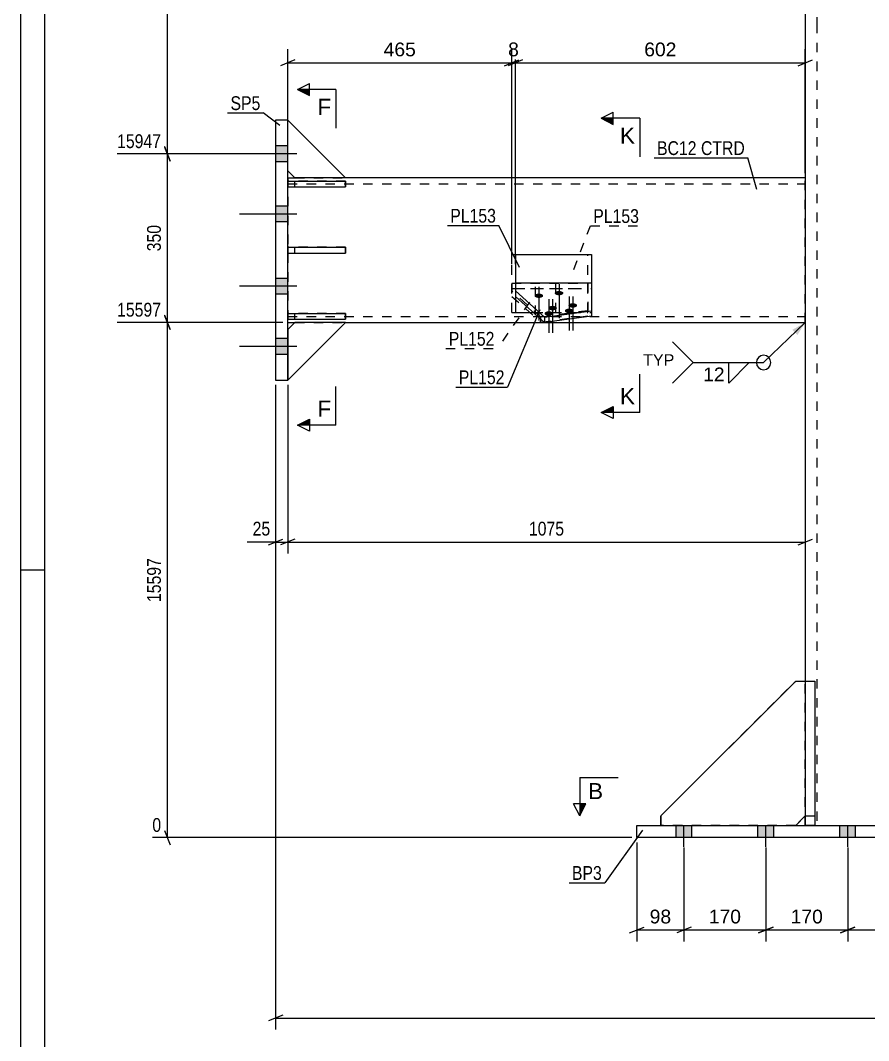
# Model space of a CAD drawing. Header units: millimetres. Extents: x -213 to 628, y -245 to 349.
# Drawn here: x -213 to -36.9, y -44.6 to 167.2 of the extents above; entities that cross this region are included whole.
import ezdxf

# ---------------------------------------------------------------- set-up
doc = ezdxf.new("R2010")
doc.units = ezdxf.units.MM
doc.linetypes.add('DXK_LINE_DOT2', pattern=[3.9198, 1.9599, -1.9599])
doc.styles.add('Arial', font='ARIAL.TTF', dxfattribs={"height": 0.2})
doc.styles.add('Arial Narrow', font='ARIALN.TTF', dxfattribs={"height": 0.2})

# ---------------------------------------------------------------- blocks, each defined once
blk = doc.blocks.new('Unknown-284856677-1134')
at = {"color": 5, "linetype": 'Continuous'}
for p, q in [((-213.01, 349.07), (-213.01, -244.93)), ((-208.01, 344.07), (-208.01, -239.93)), ((-208.01, 53.07), (-213.01, 53.07))]:
    blk.add_line(p, q, dxfattribs=at)
blk = doc.blocks.new('Part-284856677-2949 - 2835')
at = {"color": 2, "linetype": 'Continuous'}
for p, q in [((-157.49, 133.86), (-145.49, 133.86)), ((-157.49, 133.86), (-157.49, 132.66)), ((-145.49, 133.86), (-145.49, 132.66)), ((-157.49, 132.66), (-145.49, 132.66))]:
    blk.add_line(p, q, dxfattribs=at)
at = {"color": 7, "linetype": 'DXK_LINE_DOT2'}
blk.add_line((-155.99, 132.66), (-155.99, 133.86), dxfattribs=at)
blk = doc.blocks.new('Bolt-284856677-2970 - 2835')
at = {"linetype": 'Continuous'}
for points in [[(-73.55, 0), (-76.85, 0), (-76.85, -2.5), (-73.55, -2.5)], [(-73.55, 0), (-76.85, 0), (-76.85, -2.5), (-73.55, -2.5)], [(-73.55, 0), (-76.85, 0), (-76.85, -2.5), (-73.55, -2.5)], [(-73.55, 0), (-76.85, 0), (-76.85, -2.5), (-73.55, -2.5)], [(-73.55, 0), (-76.85, 0), (-76.85, -2.5), (-73.55, -2.5)], [(-73.55, 0), (-76.85, 0), (-76.85, -2.5), (-73.55, -2.5)], [(-73.55, 0), (-76.85, 0), (-76.85, -2.5), (-73.55, -2.5)], [(-73.55, 0), (-76.85, 0), (-76.85, -2.5), (-73.55, -2.5)], [(-56.55, 0), (-59.85, 0), (-59.85, -2.5), (-56.55, -2.5)], [(-56.55, 0), (-59.85, 0), (-59.85, -2.5), (-56.55, -2.5)], [(-56.55, 0), (-59.85, 0), (-59.85, -2.5), (-56.55, -2.5)], [(-56.55, 0), (-59.85, 0), (-59.85, -2.5), (-56.55, -2.5)], [(-56.55, 0), (-59.85, 0), (-59.85, -2.5), (-56.55, -2.5)], [(-56.55, 0), (-59.85, 0), (-59.85, -2.5), (-56.55, -2.5)], [(-56.55, 0), (-59.85, 0), (-59.85, -2.5), (-56.55, -2.5)], [(-56.55, 0), (-59.85, 0), (-59.85, -2.5), (-56.55, -2.5)], [(-39.55, 0), (-42.85, 0), (-42.85, -2.5), (-39.55, -2.5)], [(-39.55, 0), (-42.85, 0), (-42.85, -2.5), (-39.55, -2.5)], [(-39.55, 0), (-42.85, 0), (-42.85, -2.5), (-39.55, -2.5)], [(-39.55, 0), (-42.85, 0), (-42.85, -2.5), (-39.55, -2.5)], [(-13.35, 0), (-16.65, 0), (-16.65, -2.5), (-13.35, -2.5)], [(-13.35, 0), (-16.65, 0), (-16.65, -2.5), (-13.35, -2.5)], [(-13.35, 0), (-16.65, 0), (-16.65, -2.5), (-13.35, -2.5)], [(-13.35, 0), (-16.65, 0), (-16.65, -2.5), (-13.35, -2.5)], [(16.65, 0), (13.35, 0), (13.35, -2.5), (16.65, -2.5)], [(16.65, 0), (13.35, 0), (13.35, -2.5), (16.65, -2.5)], [(16.65, 0), (13.35, 0), (13.35, -2.5), (16.65, -2.5)], [(16.65, 0), (13.35, 0), (13.35, -2.5), (16.65, -2.5)], [(42.85, 0), (39.55, 0), (39.55, -2.5), (42.85, -2.5)], [(42.85, 0), (39.55, 0), (39.55, -2.5), (42.85, -2.5)], [(42.85, 0), (39.55, 0), (39.55, -2.5), (42.85, -2.5)], [(42.85, 0), (39.55, 0), (39.55, -2.5), (42.85, -2.5)], [(59.85, 0), (56.55, 0), (56.55, -2.5), (59.85, -2.5)], [(59.85, 0), (56.55, 0), (56.55, -2.5), (59.85, -2.5)], [(59.85, 0), (56.55, 0), (56.55, -2.5), (59.85, -2.5)], [(59.85, 0), (56.55, 0), (56.55, -2.5), (59.85, -2.5)], [(59.85, 0), (56.55, 0), (56.55, -2.5), (59.85, -2.5)], [(59.85, 0), (56.55, 0), (56.55, -2.5), (59.85, -2.5)], [(59.85, 0), (56.55, 0), (56.55, -2.5), (59.85, -2.5)], [(59.85, 0), (56.55, 0), (56.55, -2.5), (59.85, -2.5)], [(76.85, 0), (73.55, 0), (73.55, -2.5), (76.85, -2.5)], [(76.85, 0), (73.55, 0), (73.55, -2.5), (76.85, -2.5)], [(76.85, 0), (73.55, 0), (73.55, -2.5), (76.85, -2.5)], [(76.85, 0), (73.55, 0), (73.55, -2.5), (76.85, -2.5)], [(76.85, 0), (73.55, 0), (73.55, -2.5), (76.85, -2.5)], [(76.85, 0), (73.55, 0), (73.55, -2.5), (76.85, -2.5)], [(76.85, 0), (73.55, 0), (73.55, -2.5), (76.85, -2.5)], [(76.85, 0), (73.55, 0), (73.55, -2.5), (76.85, -2.5)]]:
    blk.add_hatch(color=1, dxfattribs=at).paths.add_polyline_path(points)
at = {"color": 1, "linetype": 'Continuous'}
for p, q in [((-76.85, -2.5), (-76.85, 0)), ((-76.85, -2.5), (-76.85, 0)), ((-76.85, -2.5), (-76.85, 0)), ((-76.85, -2.5), (-76.85, 0)), ((-76.85, -2.5), (-76.85, 0)), ((-76.85, -2.5), (-76.85, 0)), ((-76.85, -2.5), (-76.85, 0)), ((-76.85, -2.5), (-76.85, 0)), ((-75.2, -4.4), (-75.2, 0)), ((-75.2, -4.4), (-75.2, 0)), ((-75.2, -4.4), (-75.2, 0)), ((-75.2, -4.4), (-75.2, 0)), ((-75.2, -4.4), (-75.2, 0)), ((-75.2, -4.4), (-75.2, 0)), ((-75.2, -4.4), (-75.2, 0)), ((-75.2, -4.4), (-75.2, 0)), ((-73.55, -2.5), (-73.55, 0)), ((-73.55, -2.5), (-73.55, 0)), ((-73.55, -2.5), (-73.55, 0)), ((-73.55, -2.5), (-73.55, 0)), ((-73.55, -2.5), (-73.55, 0)), ((-73.55, -2.5), (-73.55, 0)), ((-73.55, -2.5), (-73.55, 0)), ((-73.55, -2.5), (-73.55, 0)), ((-59.85, -2.5), (-59.85, 0)), ((-59.85, -2.5), (-59.85, 0)), ((-59.85, -2.5), (-59.85, 0)), ((-59.85, -2.5), (-59.85, 0)), ((-59.85, -2.5), (-59.85, 0)), ((-59.85, -2.5), (-59.85, 0)), ((-59.85, -2.5), (-59.85, 0)), ((-59.85, -2.5), (-59.85, 0)), ((-58.2, -4.4), (-58.2, 0)), ((-58.2, -4.4), (-58.2, 0)), ((-58.2, -4.4), (-58.2, 0)), ((-58.2, -4.4), (-58.2, 0)), ((-58.2, -4.4), (-58.2, 0)), ((-58.2, -4.4), (-58.2, 0)), ((-58.2, -4.4), (-58.2, 0)), ((-58.2, -4.4), (-58.2, 0)), ((-56.55, -2.5), (-56.55, 0)), ((-56.55, -2.5), (-56.55, 0)), ((-56.55, -2.5), (-56.55, 0)), ((-56.55, -2.5), (-56.55, 0)), ((-56.55, -2.5), (-56.55, 0)), ((-56.55, -2.5), (-56.55, 0)), ((-56.55, -2.5), (-56.55, 0)), ((-56.55, -2.5), (-56.55, 0)), ((-42.85, -2.5), (-42.85, 0)), ((-42.85, -2.5), (-42.85, 0)), ((-42.85, -2.5), (-42.85, 0)), ((-42.85, -2.5), (-42.85, 0)), ((-41.2, -4.4), (-41.2, 0)), ((-41.2, -4.4), (-41.2, 0)), ((-41.2, -4.4), (-41.2, 0)), ((-41.2, -4.4), (-41.2, 0)), ((-39.55, -2.5), (-39.55, 0)), ((-39.55, -2.5), (-39.55, 0)), ((-39.55, -2.5), (-39.55, 0)), ((-39.55, -2.5), (-39.55, 0)), ((-16.65, -2.5), (-16.65, 0)), ((-16.65, -2.5), (-16.65, 0)), ((-16.65, -2.5), (-16.65, 0)), ((-16.65, -2.5), (-16.65, 0)), ((-15, -4.4), (-15, 0)), ((-15, -4.4), (-15, 0)), ((-15, -4.4), (-15, 0)), ((-15, -4.4), (-15, 0)), ((-13.35, -2.5), (-13.35, 0)), ((-13.35, -2.5), (-13.35, 0)), ((-13.35, -2.5), (-13.35, 0)), ((-13.35, -2.5), (-13.35, 0)), ((13.35, -2.5), (13.35, 0)), ((13.35, -2.5), (13.35, 0)), ((13.35, -2.5), (13.35, 0)), ((13.35, -2.5), (13.35, 0)), ((15, -4.4), (15, 0)), ((15, -4.4), (15, 0)), ((15, -4.4), (15, 0)), ((15, -4.4), (15, 0)), ((16.65, -2.5), (16.65, 0)), ((16.65, -2.5), (16.65, 0)), ((16.65, -2.5), (16.65, 0)), ((16.65, -2.5), (16.65, 0)), ((39.55, -2.5), (39.55, 0)), ((39.55, -2.5), (39.55, 0)), ((39.55, -2.5), (39.55, 0)), ((39.55, -2.5), (39.55, 0)), ((41.2, -4.4), (41.2, 0)), ((41.2, -4.4), (41.2, 0)), ((41.2, -4.4), (41.2, 0)), ((41.2, -4.4), (41.2, 0)), ((42.85, -2.5), (42.85, 0)), ((42.85, -2.5), (42.85, 0)), ((42.85, -2.5), (42.85, 0)), ((42.85, -2.5), (42.85, 0)), ((56.55, -2.5), (56.55, 0)), ((56.55, -2.5), (56.55, 0)), ((56.55, -2.5), (56.55, 0)), ((56.55, -2.5), (56.55, 0)), ((56.55, -2.5), (56.55, 0)), ((56.55, -2.5), (56.55, 0)), ((56.55, -2.5), (56.55, 0)), ((56.55, -2.5), (56.55, 0)), ((58.2, -4.4), (58.2, 0)), ((58.2, -4.4), (58.2, 0)), ((58.2, -4.4), (58.2, 0)), ((58.2, -4.4), (58.2, 0)), ((58.2, -4.4), (58.2, 0)), ((58.2, -4.4), (58.2, 0)), ((58.2, -4.4), (58.2, 0)), ((58.2, -4.4), (58.2, 0)), ((59.85, -2.5), (59.85, 0)), ((59.85, -2.5), (59.85, 0)), ((59.85, -2.5), (59.85, 0)), ((59.85, -2.5), (59.85, 0)), ((59.85, -2.5), (59.85, 0)), ((59.85, -2.5), (59.85, 0)), ((59.85, -2.5), (59.85, 0)), ((59.85, -2.5), (59.85, 0)), ((73.55, -2.5), (73.55, 0)), ((73.55, -2.5), (73.55, 0)), ((73.55, -2.5), (73.55, 0)), ((73.55, -2.5), (73.55, 0)), ((73.55, -2.5), (73.55, 0)), ((73.55, -2.5), (73.55, 0)), ((73.55, -2.5), (73.55, 0)), ((73.55, -2.5), (73.55, 0)), ((75.2, -4.4), (75.2, 0)), ((75.2, -4.4), (75.2, 0)), ((75.2, -4.4), (75.2, 0)), ((75.2, -4.4), (75.2, 0)), ((75.2, -4.4), (75.2, 0)), ((75.2, -4.4), (75.2, 0)), ((75.2, -4.4), (75.2, 0)), ((75.2, -4.4), (75.2, 0)), ((76.85, -2.5), (76.85, 0)), ((76.85, -2.5), (76.85, 0)), ((76.85, -2.5), (76.85, 0)), ((76.85, -2.5), (76.85, 0)), ((76.85, -2.5), (76.85, 0)), ((76.85, -2.5), (76.85, 0)), ((76.85, -2.5), (76.85, 0)), ((76.85, -2.5), (76.85, 0))]:
    blk.add_line(p, q, dxfattribs=at)
blk = doc.blocks.new('Part-284856677-2867 - 2835')
at = {"color": 7, "linetype": 'DXK_LINE_DOT2'}
for p, q in [((-80, 2), (-52, 30)), ((-52, 30), (-50, 30)), ((-50, 30), (-50, 2)), ((-80, 0), (-80, 2)), ((-52, 0), (-80, 0)), ((-50, 2), (-52, 0))]:
    blk.add_line(p, q, dxfattribs=at)
blk = doc.blocks.new('Part-284856677-3109 - 2835')
at = {"color": 2, "linetype": 'Continuous'}
for p, q in [((-110.22, 118.58), (-94.38, 118.58)), ((-110.22, 118.58), (-110.22, 112.68)), ((-94.38, 118.58), (-94.38, 112.68)), ((-110.22, 109.92), (-110.22, 106.58)), ((-110.22, 106.58), (-106.5, 106.58))]:
    blk.add_line(p, q, dxfattribs=at)
at = {"color": 7, "linetype": 'DXK_LINE_DOT2'}
for p, q in [((-110.22, 112.68), (-110.22, 109.92)), ((-94.38, 112.68), (-94.38, 106.58)), ((-106.5, 106.58), (-94.38, 106.58))]:
    blk.add_line(p, q, dxfattribs=at)
blk = doc.blocks.new('Part-284856677-2942 - 2835')
at = {"color": 2, "linetype": 'Continuous'}
for p, q in [((-156, 104.51), (-157.5, 103.01)), ((-157.5, 92.51), (-145.5, 104.51)), ((-145.5, 104.51), (-156, 104.51)), ((-157.5, 103.01), (-157.5, 92.51))]:
    blk.add_line(p, q, dxfattribs=at)
blk = doc.blocks.new('Part-284856677-2943 - 2835')
at = {"color": 7, "linetype": 'DXK_LINE_DOT2'}
for p, q in [((-156, 104.51), (-157.5, 103.01)), ((-157.5, 92.51), (-145.5, 104.51)), ((-145.5, 104.51), (-156, 104.51)), ((-157.5, 103.01), (-157.5, 92.51))]:
    blk.add_line(p, q, dxfattribs=at)
blk = doc.blocks.new('Part-284856677-2948 - 2835')
at = {"color": 7, "linetype": 'DXK_LINE_DOT2'}
for p, q in [((-145.49, 120.11), (-157.49, 120.11)), ((-157.49, 120.11), (-157.49, 118.91)), ((-157.49, 118.91), (-145.49, 118.91)), ((-155.99, 118.91), (-155.99, 120.11)), ((-145.49, 118.91), (-145.49, 120.11))]:
    blk.add_line(p, q, dxfattribs=at)
blk = doc.blocks.new('Part-284856677-3014 - 2835')
at = {"color": 2, "linetype": 'Continuous'}
for p, q in [((-157.5, 134.51), (-155.99, 134.51)), ((-50, 134.51), (-145.49, 134.51)), ((-157.5, 104.51), (-156, 104.51)), ((-145.5, 104.51), (-104.18, 104.51)), ((-104.04, 104.51), (-50, 104.51))]:
    blk.add_line(p, q, dxfattribs=at)
at = {"color": 7, "linetype": 'DXK_LINE_DOT2'}
for p, q in [((-157.5, 134.51), (-157.5, 104.51)), ((-155.99, 134.51), (-145.49, 134.51)), ((-50, 104.51), (-50, 134.51)), ((-50, 134.51), (-50, 134.51)), ((-50, 134.51), (-50, 134.51)), ((-157.5, 133.31), (-50, 133.31)), ((-157.5, 105.71), (-50, 105.71)), ((-156, 104.51), (-145.5, 104.51)), ((-104.18, 104.51), (-104.04, 104.51)), ((-50, 104.51), (-50, 104.51)), ((-50, 104.51), (-50, 104.51))]:
    blk.add_line(p, q, dxfattribs=at)
blk = doc.blocks.new('Part-284856677-2950 - 2835')
at = {"color": 2, "linetype": 'Continuous'}
for p, q in [((-157.49, 106.36), (-145.49, 106.36)), ((-157.49, 106.36), (-157.49, 105.16)), ((-145.49, 106.36), (-145.49, 105.16)), ((-157.49, 105.16), (-145.49, 105.16))]:
    blk.add_line(p, q, dxfattribs=at)
at = {"color": 7, "linetype": 'DXK_LINE_DOT2'}
blk.add_line((-155.99, 105.16), (-155.99, 106.36), dxfattribs=at)
blk = doc.blocks.new('Part-284856677-2951 - 2835')
at = {"color": 2, "linetype": 'Continuous'}
for p, q in [((-157.49, 120.11), (-145.49, 120.11)), ((-157.49, 120.11), (-157.49, 118.91)), ((-157.49, 118.91), (-145.49, 118.91)), ((-145.49, 120.11), (-145.49, 118.91))]:
    blk.add_line(p, q, dxfattribs=at)
at = {"color": 7, "linetype": 'DXK_LINE_DOT2'}
blk.add_line((-155.99, 118.91), (-155.99, 120.11), dxfattribs=at)
blk = doc.blocks.new('Part-284856677-2952 - 2835')
at = {"color": 2, "linetype": 'Continuous'}
for p, q in [((-157.5, 136.01), (-157.5, 146.51)), ((-157.5, 146.51), (-145.5, 134.51)), ((-156, 134.51), (-157.5, 136.01)), ((-145.5, 134.51), (-156, 134.51))]:
    blk.add_line(p, q, dxfattribs=at)
blk = doc.blocks.new('Part-284856677-2953 - 2835')
at = {"color": 7, "linetype": 'DXK_LINE_DOT2'}
for p, q in [((-157.5, 136.01), (-157.5, 146.51)), ((-157.5, 146.51), (-145.5, 134.51)), ((-156, 134.51), (-157.5, 136.01)), ((-145.5, 134.51), (-156, 134.51))]:
    blk.add_line(p, q, dxfattribs=at)
blk = doc.blocks.new('Bolt-284856677-3036 - 2835')
at = {"linetype": 'Continuous'}
for points in [[(-160, 141.16), (-160, 137.86), (-157.5, 137.86), (-157.5, 141.16)], [(-160, 141.16), (-160, 137.86), (-157.5, 137.86), (-157.5, 141.16)], [(-160, 141.16), (-160, 137.86), (-157.5, 137.86), (-157.5, 141.16)], [(-160, 128.66), (-160, 125.36), (-157.5, 125.36), (-157.5, 128.66)], [(-160, 128.66), (-160, 125.36), (-157.5, 125.36), (-157.5, 128.66)], [(-160, 113.66), (-160, 110.36), (-157.5, 110.36), (-157.5, 113.66)], [(-160, 113.66), (-160, 110.36), (-157.5, 110.36), (-157.5, 113.66)], [(-160, 101.16), (-160, 97.86), (-157.5, 97.86), (-157.5, 101.16)], [(-160, 101.16), (-160, 97.86), (-157.5, 97.86), (-157.5, 101.16)], [(-160, 101.16), (-160, 97.86), (-157.5, 97.86), (-157.5, 101.16)]]:
    blk.add_hatch(color=1, dxfattribs=at).paths.add_polyline_path(points)
at = {"color": 1, "linetype": 'Continuous'}
for p, q in [((-157.5, 141.16), (-160, 141.16)), ((-157.5, 141.16), (-160, 141.16)), ((-157.5, 141.16), (-160, 141.16)), ((-155.6, 139.51), (-167.5, 139.51)), ((-155.6, 139.51), (-167.5, 139.51)), ((-155.6, 139.51), (-167.5, 139.51)), ((-157.5, 137.86), (-160, 137.86)), ((-157.5, 137.86), (-160, 137.86)), ((-157.5, 137.86), (-160, 137.86)), ((-157.5, 128.66), (-160, 128.66)), ((-157.5, 128.66), (-160, 128.66)), ((-155.6, 127.01), (-167.5, 127.01)), ((-155.6, 127.01), (-167.5, 127.01)), ((-157.5, 125.36), (-160, 125.36)), ((-157.5, 125.36), (-160, 125.36)), ((-157.5, 113.66), (-160, 113.66)), ((-157.5, 113.66), (-160, 113.66)), ((-155.6, 112.01), (-167.5, 112.01)), ((-155.6, 112.01), (-167.5, 112.01)), ((-157.5, 110.36), (-160, 110.36)), ((-157.5, 110.36), (-160, 110.36)), ((-157.5, 101.16), (-160, 101.16)), ((-157.5, 101.16), (-160, 101.16)), ((-157.5, 101.16), (-160, 101.16)), ((-155.6, 99.51), (-167.5, 99.51)), ((-155.6, 99.51), (-167.5, 99.51)), ((-155.6, 99.51), (-167.5, 99.51)), ((-157.5, 97.86), (-160, 97.86)), ((-157.5, 97.86), (-160, 97.86)), ((-157.5, 97.86), (-160, 97.86))]:
    blk.add_line(p, q, dxfattribs=at)
blk = doc.blocks.new('Part-284856677-2983 - 2835')
at = {"color": 2, "linetype": 'Continuous'}
for p, q in [((-160, 146.51), (-160, 92.51)), ((-157.5, 146.51), (-160, 146.51)), ((-157.5, 92.51), (-157.5, 146.51)), ((-160, 92.51), (-157.5, 92.51))]:
    blk.add_line(p, q, dxfattribs=at)
blk = doc.blocks.new('Part-284856677-3039 - 2835')
at = {"color": 2, "linetype": 'Continuous'}
for p, q in [((-50, 250.22), (-50, 166.61)), ((-50, 166.51), (-50, 50.1)), ((-50, 50), (-50, 30)), ((-50, 0), (-50, 2))]:
    blk.add_line(p, q, dxfattribs=at)
at = {"color": 7, "linetype": 'DXK_LINE_DOT2'}
for p, q in [((-47.6, 250.22), (-47.6, 166.61)), ((-47.6, 166.51), (-47.6, 50.1)), ((-47.6, 50), (-47.6, 0)), ((-50, 30), (-50, 2)), ((-50, 0), (50, 0))]:
    blk.add_line(p, q, dxfattribs=at)
blk = doc.blocks.new('Part-284856677-3044 - 2835')
at = {"color": 2, "linetype": 'Continuous'}
for p, q in [((-85, -2.5), (-85, 0)), ((-85, 0), (85, 0)), ((85, 0), (85, -2.5)), ((85, -2.5), (-85, -2.5))]:
    blk.add_line(p, q, dxfattribs=at)
blk = doc.blocks.new('Part-284856677-3070 - 2835')
at = {"color": 7, "linetype": 'DXK_LINE_DOT2'}
for p, q in [((-145.49, 133.86), (-157.49, 133.86)), ((-157.49, 133.86), (-157.49, 132.66)), ((-155.99, 132.66), (-155.99, 133.86)), ((-145.49, 132.66), (-145.49, 133.86)), ((-157.49, 132.66), (-145.49, 132.66))]:
    blk.add_line(p, q, dxfattribs=at)
blk = doc.blocks.new('Part-284856677-3071 - 2835')
at = {"color": 7, "linetype": 'DXK_LINE_DOT2'}
for p, q in [((-145.49, 106.36), (-157.49, 106.36)), ((-157.49, 106.36), (-157.49, 105.16)), ((-155.99, 105.16), (-155.99, 106.36)), ((-145.49, 105.16), (-145.49, 106.36)), ((-157.49, 105.16), (-145.49, 105.16))]:
    blk.add_line(p, q, dxfattribs=at)
blk = doc.blocks.new('Part-284856677-3072 - 2835')
at = {"color": 2, "linetype": 'Continuous'}
for p, q in [((-50, 30), (-50, 0)), ((-50, 30), (-48, 30)), ((-48, 30), (-48, 0)), ((-50, 2), (-48, 2))]:
    blk.add_line(p, q, dxfattribs=at)
at = {"color": 7, "linetype": 'DXK_LINE_DOT2'}
blk.add_line((-50, 0), (-48, 0), dxfattribs=at)
blk = doc.blocks.new('Part-284856677-3074 - 2835')
at = {"color": 7, "linetype": 'DXK_LINE_DOT2'}
for p, q in [((-50, 0), (-50, 30)), ((-50, 30), (-48, 30)), ((-48, 30), (-48, 0)), ((-50, 2), (-48, 2)), ((-48, 0), (-50, 0))]:
    blk.add_line(p, q, dxfattribs=at)
blk = doc.blocks.new('Part-284856677-3075 - 2835')
at = {"color": 2, "linetype": 'Continuous'}
for p, q in [((-80, 2), (-52, 30)), ((-52, 30), (-50, 30)), ((-80, 2), (-80, 0)), ((-50, 2), (-52, 0))]:
    blk.add_line(p, q, dxfattribs=at)
at = {"color": 7, "linetype": 'DXK_LINE_DOT2'}
for p, q in [((-50, 30), (-50, 2)), ((-52, 0), (-80, 0))]:
    blk.add_line(p, q, dxfattribs=at)
blk = doc.blocks.new('Bolt-284856677-3080 - 2835')
at = {"linetype": 'Continuous'}
for points in [[(-103.25, 106.82), (-103.06, 106.81), (-102.88, 106.78), (-102.72, 106.73), (-102.58, 106.67), (-102.47, 106.59), (-102.39, 106.5), (-102.35, 106.4), (-102.35, 106.31), (-102.39, 106.21), (-102.47, 106.12), (-102.58, 106.04), (-102.72, 105.98), (-102.88, 105.93), (-103.06, 105.9), (-103.25, 105.89), (-103.43, 105.9), (-103.61, 105.93), (-103.78, 105.98), (-103.92, 106.04), (-104.03, 106.12), (-104.1, 106.21), (-104.14, 106.31), (-104.14, 106.4), (-104.1, 106.5), (-104.03, 106.59), (-103.92, 106.67), (-103.78, 106.73), (-103.61, 106.78), (-103.43, 106.81)], [(-99.04, 107.37), (-98.86, 107.36), (-98.68, 107.33), (-98.51, 107.28), (-98.38, 107.21), (-98.26, 107.14), (-98.19, 107.05), (-98.15, 106.95), (-98.15, 106.86), (-98.19, 106.76), (-98.26, 106.67), (-98.38, 106.59), (-98.51, 106.53), (-98.68, 106.48), (-98.86, 106.45), (-99.04, 106.44), (-99.23, 106.45), (-99.41, 106.48), (-99.57, 106.53), (-99.71, 106.59), (-99.82, 106.67), (-99.9, 106.76), (-99.94, 106.86), (-99.94, 106.95), (-99.9, 107.05), (-99.82, 107.14), (-99.71, 107.21), (-99.57, 107.28), (-99.41, 107.33), (-99.23, 107.36)]]:
    blk.add_hatch(color=1, dxfattribs=at).paths.add_polyline_path(points)
at = {"color": 1, "linetype": 'DXK_LINE_DOT2'}
for p, q in [((-101.9, 112.47), (-101.9, 105.42)), ((-106.11, 111.92), (-106.11, 104.87))]:
    blk.add_line(p, q, dxfattribs=at)
at = {"color": 1, "linetype": 'Continuous'}
for p, q in [((-103.25, 109.36), (-103.25, 102.31)), ((-99.04, 109.91), (-99.04, 102.86))]:
    blk.add_line(p, q, dxfattribs=at)
blk = doc.blocks.new('Part-284856677-3085 - 2835')
at = {"color": 7, "linetype": 'DXK_LINE_DOT2'}
for p, q in [((-110.98, 106.58), (-110.98, 118.58)), ((-110.98, 118.58), (-95.14, 118.58)), ((-95.14, 106.58), (-95.14, 118.58)), ((-110.98, 106.58), (-95.14, 106.58))]:
    blk.add_line(p, q, dxfattribs=at)
blk = doc.blocks.new('Part-284856677-3090 - 2835')
at = {"color": 7, "linetype": 'DXK_LINE_DOT2'}
for p, q in [((-110.98, 112.68), (-95.14, 112.68)), ((-110.98, 112.68), (-110.98, 109.92)), ((-95.14, 112.68), (-95.14, 105.81)), ((-110.98, 111.55), (-95.14, 111.55)), ((-104.91, 105.62), (-110.98, 111.05)), ((-110.98, 109.92), (-104.93, 104.51)), ((-95.14, 106.94), (-104.91, 105.62)), ((-104.91, 104.49), (-104.91, 105.62)), ((-95.14, 105.81), (-104.77, 104.51))]:
    blk.add_line(p, q, dxfattribs=at)
at = {"color": 2, "linetype": 'Continuous'}
for p in [(-104.93, 104.51), (-104.77, 104.51)]:
    blk.add_line(p, (-104.91, 104.49), dxfattribs=at)
blk = doc.blocks.new('Bolt-284856677-3104 - 2835')
at = {"linetype": 'Continuous'}
for points in [[(-105.35, 109.59), (-105.54, 109.6), (-105.72, 109.63), (-105.88, 109.68), (-106.02, 109.74), (-106.13, 109.82), (-106.21, 109.9), (-106.24, 109.99), (-106.24, 110.09), (-106.21, 110.18), (-106.13, 110.26), (-106.02, 110.34), (-105.88, 110.4), (-105.72, 110.45), (-105.54, 110.48), (-105.35, 110.49), (-105.16, 110.48), (-104.98, 110.45), (-104.82, 110.4), (-104.68, 110.34), (-104.57, 110.26), (-104.49, 110.18), (-104.45, 110.09), (-104.45, 109.99), (-104.49, 109.9), (-104.57, 109.82), (-104.68, 109.74), (-104.82, 109.68), (-104.98, 109.63), (-105.16, 109.6)], [(-101.15, 110.15), (-101.33, 110.15), (-101.51, 110.18), (-101.67, 110.23), (-101.81, 110.29), (-101.92, 110.37), (-102, 110.45), (-102.04, 110.54), (-102.04, 110.63), (-102, 110.73), (-101.92, 110.81), (-101.81, 110.88), (-101.67, 110.95), (-101.51, 110.99), (-101.33, 111.02), (-101.15, 111.03), (-100.96, 111.02), (-100.78, 110.99), (-100.62, 110.95), (-100.48, 110.88), (-100.37, 110.81), (-100.29, 110.73), (-100.25, 110.63), (-100.25, 110.54), (-100.29, 110.45), (-100.37, 110.37), (-100.48, 110.29), (-100.62, 110.23), (-100.78, 110.18), (-100.96, 110.15)], [(-98.29, 107.57), (-98.48, 107.58), (-98.66, 107.61), (-98.82, 107.66), (-98.96, 107.73), (-99.07, 107.8), (-99.15, 107.89), (-99.19, 107.98), (-99.19, 108.08), (-99.15, 108.17), (-99.07, 108.26), (-98.96, 108.34), (-98.82, 108.4), (-98.66, 108.45), (-98.48, 108.48), (-98.29, 108.49), (-98.1, 108.48), (-97.93, 108.45), (-97.76, 108.4), (-97.62, 108.34), (-97.51, 108.26), (-97.44, 108.17), (-97.4, 108.08), (-97.4, 107.98), (-97.44, 107.89), (-97.51, 107.8), (-97.62, 107.73), (-97.76, 107.66), (-97.93, 107.61), (-98.1, 107.58)], [(-102.5, 107.02), (-102.68, 107.03), (-102.86, 107.06), (-103.02, 107.11), (-103.16, 107.17), (-103.27, 107.25), (-103.35, 107.34), (-103.39, 107.43), (-103.39, 107.53), (-103.35, 107.63), (-103.27, 107.71), (-103.16, 107.79), (-103.02, 107.86), (-102.86, 107.9), (-102.68, 107.93), (-102.5, 107.94), (-102.31, 107.93), (-102.13, 107.9), (-101.97, 107.86), (-101.83, 107.79), (-101.72, 107.71), (-101.64, 107.63), (-101.6, 107.53), (-101.6, 107.43), (-101.64, 107.34), (-101.72, 107.25), (-101.83, 107.17), (-101.97, 107.11), (-102.13, 107.06), (-102.31, 107.03)]]:
    blk.add_hatch(color=1, dxfattribs=at).paths.add_polyline_path(points)
at = {"color": 1, "linetype": 'Continuous'}
for p, q in [((-101.15, 112.47), (-101.15, 105.42)), ((-105.35, 111.92), (-105.35, 104.87)), ((-102.5, 109.36), (-102.5, 102.31)), ((-98.29, 109.91), (-98.29, 102.86))]:
    blk.add_line(p, q, dxfattribs=at)
blk = doc.blocks.new('Part-284856677-3114 - 2835')
at = {"color": 2, "linetype": 'Continuous'}
for p, q in [((-94.38, 112.68), (-110.22, 112.68)), ((-110.22, 112.68), (-110.22, 109.92)), ((-94.38, 112.68), (-94.38, 105.81)), ((-110.22, 111.05), (-104.16, 105.62)), ((-104.16, 104.49), (-110.22, 109.92)), ((-104.16, 105.62), (-94.38, 106.94)), ((-94.38, 105.81), (-104.16, 104.49)), ((-104.16, 105.62), (-104.16, 104.49))]:
    blk.add_line(p, q, dxfattribs=at)
at = {"color": 7, "linetype": 'DXK_LINE_DOT2'}
blk.add_line((-110.22, 111.55), (-94.38, 111.55), dxfattribs=at)
blk = doc.blocks.new('StraightDimension-284856677-9446 - 2835')
at = {"color": 7, "linetype": 'Continuous'}
for p, q in [((-160, 91.51), (-160, 56.49)), ((-157.5, 91.51), (-157.5, 56.49)), ((-161.5, 58.29), (-158.5, 59.49)), ((-156, 59.49), (-159, 58.29)), ((-160, 58.89), (-157.5, 58.89))]:
    blk.add_line(p, q, dxfattribs=at)
at = {"color": 0}
blk.add_wipeout([(-160.52, 59.64), (-160.52, 63.84), (-165.38, 63.84), (-165.38, 59.64)], dxfattribs=at)
at = {"color": 7, "linetype": 'Continuous'}
blk.add_line((-160, 58.89), (-165.9, 58.89), dxfattribs=at)
blk.add_line((-160, 58.89), (-165.9, 58.89), dxfattribs=at)
at = {"color": 3, "style": 'Arial Narrow'}
blk.add_text('25', height=2.863, dxfattribs=at).set_placement((-164.78, 60.24))
blk = doc.blocks.new('StraightDimension-284856677-3244 - 2835')
at = {"color": 7, "linetype": 'Continuous'}
for p, q in [((-41.2, -4.57), (-41.2, -24.07)), ((-15, -4.57), (-15, -24.07)), ((-39.7, -21.07), (-42.7, -22.27)), ((-16.5, -22.27), (-13.5, -21.07)), ((-41.2, -21.67), (-15, -21.67))]:
    blk.add_line(p, q, dxfattribs=at)
at = {"color": 0}
blk.add_wipeout([(-24.16, -20.92), (-24.16, -16.72), (-32.04, -16.72), (-32.04, -20.92)], dxfattribs=at)
at = {"color": 3, "style": 'Arial'}
blk.add_text('262', height=2.865, dxfattribs=at).set_placement((-31.44, -20.32))
blk = doc.blocks.new('StraightDimension-284856677-3245 - 2835')
at = {"color": 7, "linetype": 'Continuous'}
for p, q in [((-58.2, -4.57), (-58.2, -24.07)), ((-41.2, -4.57), (-41.2, -24.07)), ((-56.7, -21.07), (-59.7, -22.27)), ((-42.7, -22.27), (-39.7, -21.07)), ((-58.2, -21.67), (-41.2, -21.67))]:
    blk.add_line(p, q, dxfattribs=at)
at = {"color": 0}
blk.add_wipeout([(-45.76, -20.92), (-45.76, -16.72), (-53.64, -16.72), (-53.64, -20.92)], dxfattribs=at)
at = {"color": 3, "style": 'Arial'}
blk.add_text('170', height=2.865, dxfattribs=at).set_placement((-53.04, -20.32))
blk = doc.blocks.new('StraightDimension-284856677-3246 - 2835')
at = {"color": 7, "linetype": 'Continuous'}
for p, q in [((-75.2, -4.57), (-75.2, -24.07)), ((-58.2, -4.57), (-58.2, -24.07)), ((-73.7, -21.07), (-76.7, -22.27)), ((-59.7, -22.27), (-56.7, -21.07)), ((-75.2, -21.67), (-58.2, -21.67))]:
    blk.add_line(p, q, dxfattribs=at)
at = {"color": 0}
blk.add_wipeout([(-62.76, -20.92), (-62.76, -16.72), (-70.64, -16.72), (-70.64, -20.92)], dxfattribs=at)
at = {"color": 3, "style": 'Arial'}
blk.add_text('170', height=2.865, dxfattribs=at).set_placement((-70.04, -20.32))
blk = doc.blocks.new('StraightDimension-284856677-3247 - 2835')
at = {"color": 7, "linetype": 'Continuous'}
for p, q in [((-85, -3.5), (-85, -24.07)), ((-75.2, -4.57), (-75.2, -24.07)), ((-86.5, -22.27), (-83.5, -21.07)), ((-73.7, -21.07), (-76.7, -22.27)), ((-85, -21.67), (-75.2, -21.67))]:
    blk.add_line(p, q, dxfattribs=at)
at = {"color": 0}
blk.add_wipeout([(-77.28, -20.92), (-77.28, -16.72), (-82.92, -16.72), (-82.92, -20.92)], dxfattribs=at)
at = {"color": 3, "style": 'Arial'}
blk.add_text('98', height=2.865, dxfattribs=at).set_placement((-82.32, -20.32))
blk = doc.blocks.new('StraightDimension-284856677-3255 - 2835')
at = {"color": 7, "linetype": 'Continuous'}
for p, q in [((-160, 91.51), (-160, -42.37)), ((97.41, 91.51), (97.41, -42.37)), ((-158.5, -39.37), (-161.5, -40.57)), ((-160, -39.97), (97.41, -39.97)), ((95.91, -40.57), (98.91, -39.37))]:
    blk.add_line(p, q, dxfattribs=at)
at = {"color": 0}
blk.add_wipeout([(-27.04, -39.22), (-27.04, -35.02), (-35.55, -35.02), (-35.55, -39.22)], dxfattribs=at)
at = {"color": 3, "style": 'Arial Narrow'}
blk.add_text('2574', height=2.863, dxfattribs=at).set_placement((-34.95, -38.62))
blk = doc.blocks.new('StraightDimension-284856677-3595 - 2835')
at = {"color": 7, "linetype": 'Continuous'}
for p, q in [((-181.89, 216.22), (-183.09, 219.22)), ((-158.5, 217.72), (-192.93, 217.72)), ((-182.49, 139.51), (-182.49, 217.72)), ((-183.09, 141.01), (-181.89, 138.01)), ((-164.49, 139.51), (-192.93, 139.51))]:
    blk.add_line(p, q, dxfattribs=at)
at = {"color": 0, "linetype": 'Continuous'}
blk.add_wipeout([(-183.19, 218.32), (-183.19, 222.52), (-193.53, 222.52), (-193.53, 218.32)], dxfattribs=at)
at = {"color": 0}
blk.add_wipeout([(-183.24, 182.87), (-187.44, 182.87), (-187.44, 174.36), (-183.24, 174.36)], dxfattribs=at)
at = {"color": 3, "linetype": 'Continuous', "style": 'Arial Narrow'}
blk.add_text('18787', height=2.863, dxfattribs=at).set_placement((-192.93, 218.92))
at = {"color": 3, "style": 'Arial Narrow'}
blk.add_text('2840', height=2.863, rotation=90.0002, dxfattribs=at).set_placement((-183.84, 174.96))
blk = doc.blocks.new('StraightDimension-284856677-3603 - 2835')
at = {"color": 7, "linetype": 'Continuous'}
for p, q in [((-181.89, 138.01), (-183.09, 141.01)), ((-164.49, 139.51), (-192.93, 139.51)), ((-182.49, 104.51), (-182.49, 139.51)), ((-183.09, 106.01), (-181.89, 103.01)), ((-158.5, 104.51), (-192.93, 104.51))]:
    blk.add_line(p, q, dxfattribs=at)
at = {"color": 0, "linetype": 'Continuous'}
blk.add_wipeout([(-183.19, 140.11), (-183.19, 144.31), (-193.53, 144.31), (-193.53, 140.11)], dxfattribs=at)
at = {"color": 0}
blk.add_wipeout([(-183.24, 125.35), (-187.44, 125.35), (-187.44, 118.67), (-183.24, 118.67)], dxfattribs=at)
at = {"color": 3, "linetype": 'Continuous', "style": 'Arial Narrow'}
blk.add_text('15947', height=2.863, dxfattribs=at).set_placement((-192.93, 140.71))
at = {"color": 3, "style": 'Arial Narrow'}
blk.add_text('350', height=2.863, rotation=90.0002, dxfattribs=at).set_placement((-183.84, 119.27))
blk = doc.blocks.new('StraightDimension-284856677-3611 - 2835')
at = {"color": 7, "linetype": 'Continuous'}
for p, q in [((-181.89, 103.01), (-183.09, 106.01)), ((-158.5, 104.51), (-192.93, 104.51)), ((-182.49, -2.5), (-182.49, 104.51)), ((-183.09, -1), (-181.89, -4)), ((-86, -2.5), (-185.61, -2.5))]:
    blk.add_line(p, q, dxfattribs=at)
at = {"color": 0, "linetype": 'Continuous'}
for points in [[(-183.19, 105.11), (-183.19, 109.31), (-193.53, 109.31), (-193.53, 105.11)], [(-183.19, -1.9), (-183.19, 2.3), (-186.21, 2.3), (-186.21, -1.9)]]:
    blk.add_wipeout(points, dxfattribs=at)
at = {"color": 0}
blk.add_wipeout([(-183.24, 56.17), (-187.44, 56.17), (-187.44, 45.83), (-183.24, 45.83)], dxfattribs=at)
at = {"color": 3, "linetype": 'Continuous', "style": 'Arial Narrow'}
for s, height, p in [('15597', 2.863, (-192.93, 105.71)), ('0', 2.86, (-185.61, -1.3))]:
    blk.add_text(s, height=height, dxfattribs=at).set_placement(p)
at = {"color": 3, "style": 'Arial Narrow'}
blk.add_text('15597', height=2.863, rotation=90.0002, dxfattribs=at).set_placement((-183.84, 46.43))
blk = doc.blocks.new('StraightDimension-284856677-6937 - 2835')
at = {"color": 7, "linetype": 'Continuous'}
for p, q in [((-110.22, 116.63), (-110.22, 161.27)), ((-50, 135.51), (-50, 161.27)), ((-108.72, 159.02), (-111.72, 157.82)), ((-51.5, 157.82), (-48.5, 159.02)), ((-110.22, 158.42), (-50, 158.42))]:
    blk.add_line(p, q, dxfattribs=at)
at = {"color": 0}
blk.add_wipeout([(-76.18, 159.17), (-76.18, 163.37), (-84.05, 163.37), (-84.05, 159.17)], dxfattribs=at)
at = {"color": 3, "style": 'Arial'}
blk.add_text('602', height=2.865, dxfattribs=at).set_placement((-83.45, 159.77))
blk = doc.blocks.new('StraightDimension-284856677-6938 - 2835')
at = {"color": 7, "linetype": 'Continuous'}
for p, q in [((-110.98, 116.63), (-110.98, 161.27)), ((-110.22, 116.63), (-110.22, 161.27)), ((-112.48, 157.82), (-109.48, 159.02)), ((-108.72, 159.02), (-111.72, 157.82)), ((-110.98, 158.42), (-110.22, 158.42))]:
    blk.add_line(p, q, dxfattribs=at)
at = {"color": 0}
blk.add_wipeout([(-108.89, 159.17), (-108.89, 163.37), (-112.32, 163.37), (-112.32, 159.17)], dxfattribs=at)
at = {"color": 3, "style": 'Arial'}
blk.add_text('8', height=2.87, dxfattribs=at).set_placement((-111.72, 159.77))
blk = doc.blocks.new('StraightDimension-284856677-6939 - 2835')
at = {"color": 7, "linetype": 'Continuous'}
for p, q in [((-157.5, 135.51), (-157.5, 161.27)), ((-110.98, 116.63), (-110.98, 161.27)), ((-156, 159.02), (-159, 157.82)), ((-112.48, 157.82), (-109.48, 159.02)), ((-157.5, 158.42), (-110.98, 158.42))]:
    blk.add_line(p, q, dxfattribs=at)
at = {"color": 0}
blk.add_wipeout([(-130.3, 159.17), (-130.3, 163.37), (-138.17, 163.37), (-138.17, 159.17)], dxfattribs=at)
at = {"color": 3, "style": 'Arial'}
blk.add_text('465', height=2.865, dxfattribs=at).set_placement((-137.57, 159.77))
blk = doc.blocks.new('StraightDimension-284856677-9445 - 2835')
at = {"color": 7, "linetype": 'Continuous'}
for p, q in [((-50, 103.51), (-50, 56.49)), ((-157.5, 91.51), (-157.5, 56.49)), ((-156, 59.49), (-159, 58.29)), ((-51.5, 58.29), (-48.5, 59.49)), ((-157.5, 58.89), (-50, 58.89))]:
    blk.add_line(p, q, dxfattribs=at)
at = {"color": 0}
blk.add_wipeout([(-99.49, 59.64), (-99.49, 63.84), (-108, 63.84), (-108, 59.64)], dxfattribs=at)
at = {"color": 3, "style": 'Arial Narrow'}
blk.add_text('1075', height=2.863, dxfattribs=at).set_placement((-107.4, 60.24))
blk = doc.blocks.new('Mark-284856677-3105 - 2835')
at = {"color": 0}
blk.add_wipeout([(-114.24, 125.23), (-114.24, 128.23), (-123.74, 128.23), (-123.74, 125.23)], dxfattribs=at)
blk.add_wipeout([(-114.24, 125.23), (-114.24, 128.23), (-123.74, 128.23), (-123.74, 125.23)], dxfattribs=at)
at = {"color": 30, "linetype": 'Continuous'}
for p in [(-124.34, 124.63), (-109.36, 115.88)]:
    blk.add_line(p, (-113.64, 124.63), dxfattribs=at)
at = {"color": 3, "style": 'Arial Narrow'}
blk.add_text('PL153', height=2.863, dxfattribs=at).set_placement((-123.74, 125.23))
blk = doc.blocks.new('Mark-284856677-3081 - 2835')
at = {"color": 0}
blk.add_wipeout([(-84.53, 125.16), (-84.53, 128.16), (-94.04, 128.16), (-94.04, 125.16)], dxfattribs=at)
blk.add_wipeout([(-84.53, 125.16), (-84.53, 128.16), (-94.04, 128.16), (-94.04, 125.16)], dxfattribs=at)
at = {"color": 30, "linetype": 'DXK_LINE_DOT2'}
for p, q in [((-98.06, 115.5), (-94.64, 124.56)), ((-94.64, 124.56), (-83.93, 124.56))]:
    blk.add_line(p, q, dxfattribs=at)
at = {"color": 3, "style": 'Arial Narrow'}
blk.add_text('PL153', height=2.863, dxfattribs=at).set_placement((-94.04, 125.16))
blk = doc.blocks.new('Mark-284856677-3010 - 2835')
at = {"color": 0}
blk.add_wipeout([(-72.57, 139.27), (-72.57, 142.27), (-80.8, 142.27), (-80.8, 139.27)], dxfattribs=at)
blk.add_wipeout([(-72.57, 139.27), (-72.57, 142.27), (-80.8, 142.27), (-80.8, 139.27)], dxfattribs=at)
at = {"color": 3, "style": 'Arial Narrow'}
blk.add_text('BC12', height=2.863, dxfattribs=at).set_placement((-80.8, 139.27))
at = {"color": 0}
blk.add_wipeout([(-62.55, 139.27), (-62.55, 142.27), (-71.67, 142.27), (-71.67, 139.27)], dxfattribs=at)
blk.add_wipeout([(-62.55, 139.27), (-62.55, 142.27), (-71.67, 142.27), (-71.67, 139.27)], dxfattribs=at)
at = {"color": 30, "linetype": 'Continuous'}
for p in [(-81.4, 138.67), (-60.09, 132.08)]:
    blk.add_line(p, (-61.95, 138.67), dxfattribs=at)
at = {"color": 3, "style": 'Arial Narrow'}
blk.add_text('CTRD', height=2.863, dxfattribs=at).set_placement((-71.67, 139.27))
blk = doc.blocks.new('Mark-284856677-2979 - 2835')
at = {"color": 0}
blk.add_wipeout([(-163.17, 148.61), (-163.17, 151.61), (-169.38, 151.61), (-169.38, 148.61)], dxfattribs=at)
blk.add_wipeout([(-163.17, 148.61), (-163.17, 151.61), (-169.38, 151.61), (-169.38, 148.61)], dxfattribs=at)
at = {"color": 30, "linetype": 'Continuous'}
for p in [(-169.98, 148.01), (-159.11, 145.41)]:
    blk.add_line(p, (-162.57, 148.01), dxfattribs=at)
at = {"color": 3, "style": 'Arial Narrow'}
blk.add_text('SP5', height=2.863, dxfattribs=at).set_placement((-169.38, 148.61))
blk = doc.blocks.new('SectionMark-284856677-3636 - 2835')
at = {"linetype": 'Continuous'}
for points in [[(-152.99, 152.86), (-152.99, 151.61), (-155.49, 152.86)], [(-152.99, 84.42), (-152.99, 83.17), (-155.49, 83.17)]]:
    blk.add_hatch(color=6, dxfattribs=at).paths.add_polyline_path(points)
at = {"color": 6, "linetype": 'Continuous'}
for p, q in [((-155.49, 152.86), (-152.99, 154.11)), ((-147.49, 152.86), (-155.49, 152.86)), ((-155.49, 152.86), (-152.99, 151.61)), ((-152.99, 151.61), (-152.99, 154.11)), ((-155.49, 83.17), (-152.99, 84.42)), ((-147.49, 83.17), (-155.49, 83.17)), ((-152.99, 81.92), (-155.49, 83.17)), ((-152.99, 84.42), (-152.99, 81.92))]:
    blk.add_line(p, q, dxfattribs=at)
at = {"color": 0, "linetype": 'Continuous'}
for points in [[(-148.49, 147.61), (-148.49, 151.11), (-151.34, 151.11), (-151.34, 147.61)], [(-148.49, 84.92), (-148.49, 88.42), (-151.34, 88.42), (-151.34, 84.92)]]:
    blk.add_wipeout(points, dxfattribs=at)
at = {"color": 6, "linetype": 'Continuous'}
for p, q in [((-147.49, 152.86), (-147.49, 144.86)), ((-147.49, 83.17), (-147.49, 91.17))]:
    blk.add_line(p, q, dxfattribs=at)
at = {"color": 3, "linetype": 'Continuous', "style": 'Arial'}
for p in [(-151.34, 147.61), (-151.34, 84.92)]:
    blk.add_text('F', height=3.34, dxfattribs=at).set_placement(p)
blk = doc.blocks.new('Mark-284856677-3040 - 2835')
at = {"color": 0}
blk.add_wipeout([(-92.26, -11.27), (-92.26, -8.27), (-98.47, -8.27), (-98.47, -11.27)], dxfattribs=at)
blk.add_wipeout([(-92.26, -11.27), (-92.26, -8.27), (-98.47, -8.27), (-98.47, -11.27)], dxfattribs=at)
at = {"color": 30, "linetype": 'Continuous'}
for p in [(-83.82, -0.97), (-99.07, -11.87)]:
    blk.add_line(p, (-91.66, -11.87), dxfattribs=at)
at = {"color": 3, "style": 'Arial Narrow'}
blk.add_text('BP3', height=2.863, dxfattribs=at).set_placement((-98.47, -11.27))
blk = doc.blocks.new('Mark-284856677-3086 - 2835')
at = {"color": 0}
blk.add_wipeout([(-114.55, 99.67), (-114.55, 102.67), (-124.05, 102.67), (-124.05, 99.67)], dxfattribs=at)
blk.add_wipeout([(-114.55, 99.67), (-114.55, 102.67), (-124.05, 102.67), (-124.05, 99.67)], dxfattribs=at)
at = {"color": 30, "linetype": 'DXK_LINE_DOT2'}
for p in [(-107.3, 108.71), (-124.65, 99.07)]:
    blk.add_line(p, (-113.95, 99.07), dxfattribs=at)
at = {"color": 3, "style": 'Arial Narrow'}
blk.add_text('PL152', height=2.863, dxfattribs=at).set_placement((-124.05, 99.67))
blk = doc.blocks.new('Mark-284856677-3110 - 2835')
at = {"color": 0}
blk.add_wipeout([(-112.46, 91.68), (-112.46, 94.68), (-121.96, 94.68), (-121.96, 91.68)], dxfattribs=at)
blk.add_wipeout([(-112.46, 91.68), (-112.46, 94.68), (-121.96, 94.68), (-121.96, 91.68)], dxfattribs=at)
at = {"color": 30, "linetype": 'Continuous'}
for p in [(-105.1, 107.14), (-122.56, 91.08)]:
    blk.add_line(p, (-111.86, 91.08), dxfattribs=at)
at = {"color": 3, "style": 'Arial Narrow'}
blk.add_text('PL152', height=2.863, dxfattribs=at).set_placement((-121.96, 91.68))
blk = doc.blocks.new('SectionMark-284856677-3630 - 2835')
at = {"linetype": 'Continuous'}
for points in [[(-89.88, 146.89), (-89.88, 145.64), (-92.38, 146.89)], [(-89.87, 87.02), (-89.87, 85.77), (-92.37, 85.77)]]:
    blk.add_hatch(color=6, dxfattribs=at).paths.add_polyline_path(points)
at = {"color": 6, "linetype": 'Continuous'}
for p, q in [((-92.38, 146.89), (-89.88, 148.14)), ((-84.38, 146.89), (-92.38, 146.89)), ((-92.38, 146.89), (-89.88, 145.64)), ((-89.88, 145.64), (-89.88, 148.14)), ((-92.37, 85.77), (-89.87, 87.02)), ((-89.87, 87.02), (-89.87, 84.52)), ((-84.37, 85.77), (-92.37, 85.77)), ((-89.87, 84.52), (-92.37, 85.77))]:
    blk.add_line(p, q, dxfattribs=at)
at = {"color": 0, "linetype": 'Continuous'}
for points in [[(-85.38, 141.64), (-85.38, 145.14), (-88.49, 145.14), (-88.49, 141.64)], [(-85.37, 87.52), (-85.38, 91.02), (-88.49, 91.02), (-88.49, 87.52)]]:
    blk.add_wipeout(points, dxfattribs=at)
at = {"color": 6, "linetype": 'Continuous'}
for p, q in [((-84.38, 146.89), (-84.38, 138.89)), ((-84.37, 85.77), (-84.38, 93.77))]:
    blk.add_line(p, q, dxfattribs=at)
at = {"color": 3, "linetype": 'Continuous', "style": 'Arial'}
for p in [(-88.49, 141.64), (-88.49, 87.52)]:
    blk.add_text('K', height=3.34, rotation=0.0057, dxfattribs=at).set_placement(p)
blk = doc.blocks.new('SectionMark-284856677-3634 - 2835')
at = {"color": 6, "linetype": 'Continuous'}
for p, q in [((-96.86, 10), (-96.86, 2)), ((97.52, 10), (97.52, 2)), ((-96.86, 2), (-98.11, 4.5)), ((98.77, 4.5), (97.52, 2))]:
    blk.add_line(p, q, dxfattribs=at)
at = {"color": 0, "linetype": 'Continuous'}
for points in [[(-92, 5.5), (-92, 9), (-95.11, 9), (-95.11, 5.5)], [(95.77, 5.5), (95.77, 9), (92.66, 9), (92.66, 5.5)]]:
    blk.add_wipeout(points, dxfattribs=at)
at = {"linetype": 'Continuous'}
for points in [[(-96.86, 4.5), (-95.61, 4.5), (-96.86, 2)], [(96.27, 4.5), (97.52, 4.5), (97.52, 2)]]:
    blk.add_hatch(color=6, dxfattribs=at).paths.add_polyline_path(points)
at = {"color": 6, "linetype": 'Continuous'}
for p, q in [((-96.86, 10), (-88.86, 10)), ((97.52, 10), (89.52, 10)), ((-95.61, 4.5), (-98.11, 4.5)), ((-96.86, 2), (-95.61, 4.5)), ((96.27, 4.5), (98.77, 4.5)), ((97.52, 2), (96.27, 4.5))]:
    blk.add_line(p, q, dxfattribs=at)
at = {"color": 3, "linetype": 'Continuous', "style": 'Arial'}
for p in [(-95.11, 5.5), (92.66, 5.5)]:
    blk.add_text('B', height=3.34, dxfattribs=at).set_placement(p)
blk = doc.blocks.new('WeldMark-284856677-3654 - 2835')
at = {"linetype": 'Continuous'}
blk.add_hatch(color=30, dxfattribs=at).paths.add_polyline_path([(-52.68, 102.97), (-50, 104.51), (-51.64, 101.89)])
at = {"color": 30, "linetype": 'Continuous'}
blk.add_line((-50, 104.51), (-58.67, 96.17), dxfattribs=at)
at = {"color": 3, "linetype": 'Continuous'}
for q in [(-77.6, 100.46), (-77.6, 91.89)]:
    blk.add_line((-73.32, 96.17), q, dxfattribs=at)
for start, end in [(90, 270), (270, 90)]:
    blk.add_arc((-58.67, 96.17), 1.5, start, end, dxfattribs=at)
at = {"color": 0}
blk.add_wipeout([(-66.57, 92.07), (-66.57, 95.47), (-71.42, 95.47), (-71.42, 92.07)], dxfattribs=at)
at = {"color": 30, "linetype": 'Continuous'}
blk.add_line((-73.32, 96.17), (-58.67, 96.17), dxfattribs=at)
at = {"color": 3, "linetype": 'Continuous'}
for p, q in [((-65.91, 96.17), (-61.63, 96.17)), ((-61.63, 96.17), (-65.91, 91.89)), ((-65.91, 91.89), (-65.91, 96.17))]:
    blk.add_line(p, q, dxfattribs=at)
at = {"color": 3, "style": 'Arial'}
blk.add_text('12', height=2.865, dxfattribs=at).set_placement((-71.22, 92.27))
at = {"color": 0, "linetype": 'Continuous'}
blk.add_wipeout([(-77.22, 95.52), (-77.22, 98.02), (-83.69, 98.02), (-83.69, 95.52)], dxfattribs=at)
blk.add_wipeout([(-77.22, 95.52), (-77.22, 98.02), (-83.69, 98.02), (-83.69, 95.52)], dxfattribs=at)
at = {"color": 3, "linetype": 'Continuous', "style": 'Arial'}
blk.add_text('TYP', height=2.388, dxfattribs=at).set_placement((-83.69, 95.52))

msp = doc.modelspace()

# ---------------------------------------------------------------- block references
for name in ['Unknown-284856677-1134', 'Part-284856677-3039 - 2835', 'Part-284856677-2983 - 2835', 'Part-284856677-2952 - 2835', 'Part-284856677-2953 - 2835', 'Bolt-284856677-3036 - 2835', 'Part-284856677-3014 - 2835', 'Part-284856677-2949 - 2835', 'Part-284856677-3070 - 2835', 'Part-284856677-2948 - 2835', 'Part-284856677-2951 - 2835', 'Part-284856677-3085 - 2835', 'Part-284856677-3109 - 2835', 'Part-284856677-3090 - 2835', 'Part-284856677-3114 - 2835', 'Bolt-284856677-3104 - 2835', 'Bolt-284856677-3080 - 2835', 'Part-284856677-2950 - 2835', 'Part-284856677-3071 - 2835', 'Part-284856677-2942 - 2835', 'Part-284856677-2943 - 2835', 'Part-284856677-2867 - 2835', 'Part-284856677-3075 - 2835', 'Part-284856677-3072 - 2835', 'Part-284856677-3074 - 2835', 'Part-284856677-3044 - 2835', 'Bolt-284856677-2970 - 2835']:
    msp.add_blockref(name, (0, 0))

# ---------------------------------------------------------------- next in the draw order: block references
for name in ['StraightDimension-284856677-3595 - 2835', 'StraightDimension-284856677-6937 - 2835', 'StraightDimension-284856677-9446 - 2835', 'StraightDimension-284856677-3244 - 2835']:
    msp.add_blockref(name, (0, 0))

# ---------------------------------------------------------------- next in the draw order: block references
for name in ['StraightDimension-284856677-6938 - 2835', 'StraightDimension-284856677-3603 - 2835', 'Mark-284856677-3010 - 2835', 'Mark-284856677-3081 - 2835', 'StraightDimension-284856677-3245 - 2835']:
    msp.add_blockref(name, (0, 0))

# ---------------------------------------------------------------- next in the draw order: block references
for name in ['StraightDimension-284856677-6939 - 2835', 'StraightDimension-284856677-3246 - 2835']:
    msp.add_blockref(name, (0, 0))

# ---------------------------------------------------------------- next in the draw order: block references
for name in ['Mark-284856677-2979 - 2835', 'Mark-284856677-3105 - 2835', 'StraightDimension-284856677-3247 - 2835']:
    msp.add_blockref(name, (0, 0))

# ---------------------------------------------------------------- next in the draw order: block references
msp.add_blockref('StraightDimension-284856677-3255 - 2835', (0, 0))

# ---------------------------------------------------------------- next in the draw order: block references
msp.add_blockref('StraightDimension-284856677-3611 - 2835', (0, 0))

# ---------------------------------------------------------------- next in the draw order: block references
for name in ['StraightDimension-284856677-9445 - 2835', 'SectionMark-284856677-3634 - 2835', 'Mark-284856677-3040 - 2835']:
    msp.add_blockref(name, (0, 0))

# ---------------------------------------------------------------- next in the draw order: block references
for name in ['SectionMark-284856677-3636 - 2835', 'SectionMark-284856677-3630 - 2835', 'Mark-284856677-3086 - 2835']:
    msp.add_blockref(name, (0, 0))

# ---------------------------------------------------------------- next in the draw order: block references
for name in ['Mark-284856677-3110 - 2835', 'WeldMark-284856677-3654 - 2835']:
    msp.add_blockref(name, (0, 0))

doc.saveas('drawing.dxf')
